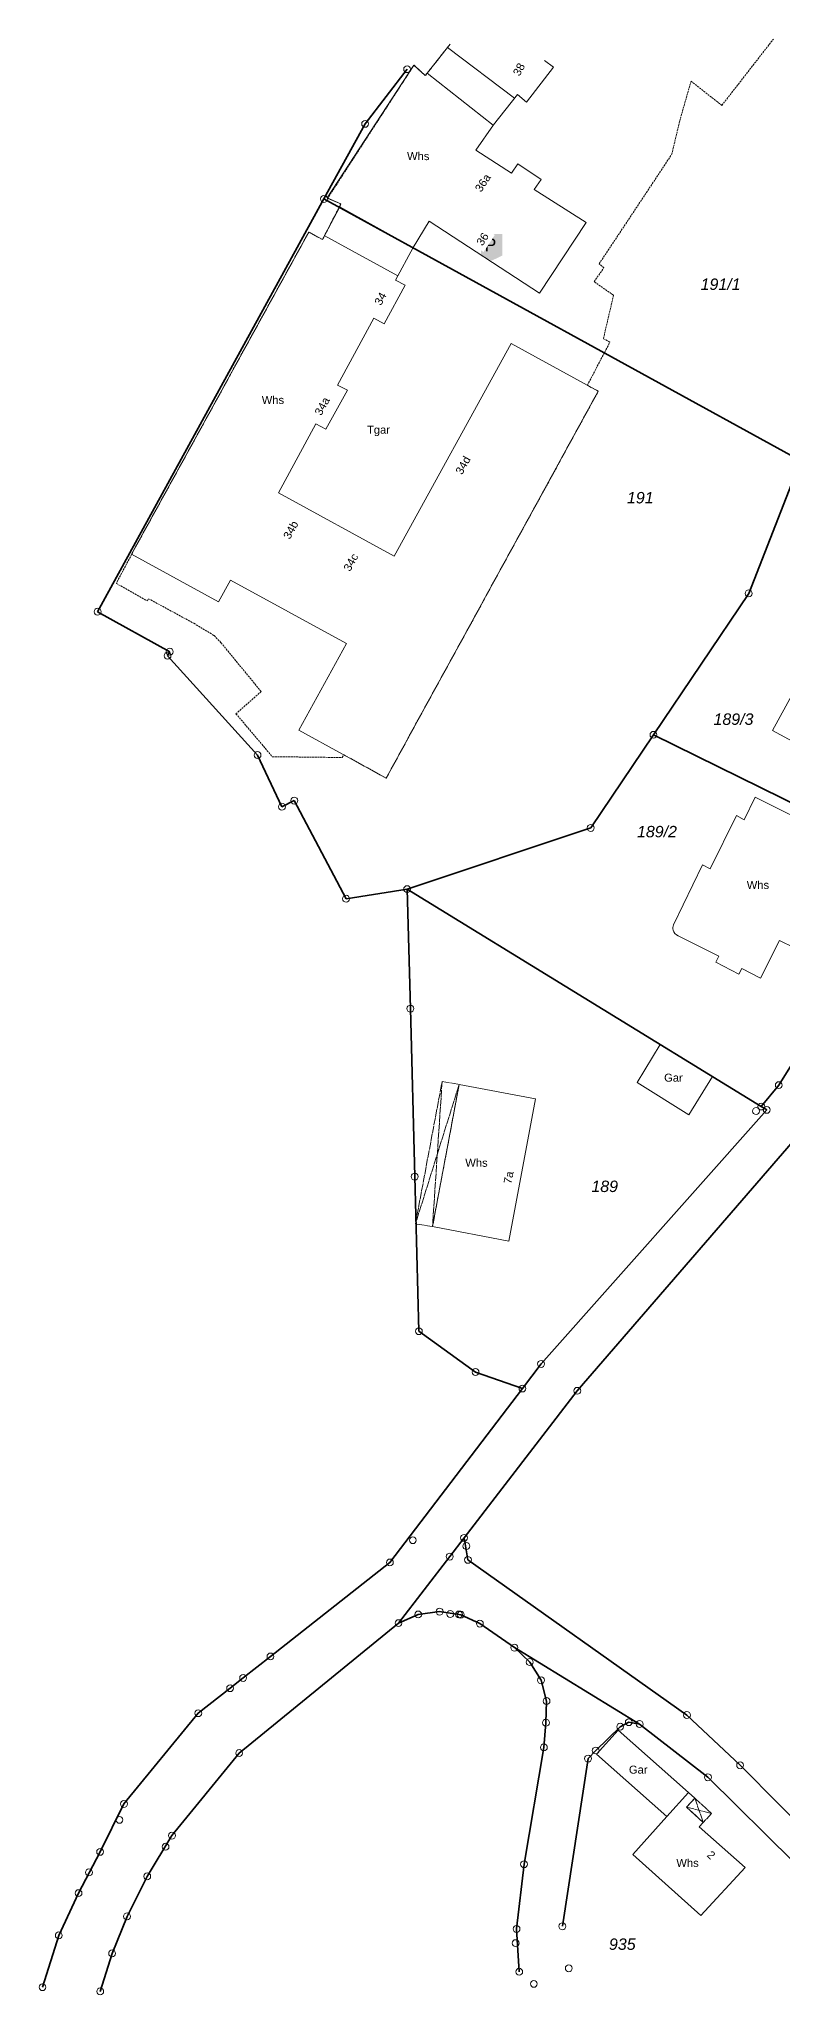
# Model space of a CAD drawing. Header units: metres. Extents: x -3399952 to 118, y -5275341 to 159.
# Drawn here: x -153.7 to -56.1, y -106.9 to 149.7 of the extents above; entities that cross this region are included whole.
import ezdxf

# ---------------------------------------------------------------- set-up
doc = ezdxf.new("R2010")
doc.units = ezdxf.units.M
for name, pattern in [('1600.2028', [0]), ('1600.2031', [1.5, 1, 0, 0, -0.5]), ('1600.2032', [0.5, 0.25, 0, 0, -0.25]), ('1600.2505', [0]), ('1600.2507', [0]), ('1600.2515', [0])]:
    doc.linetypes.add(name, pattern=pattern)
doc.layers.get('0').update_dxf_attribs({"color": 1, "linetype": 'CONTINUOUS'})
for name, color, linetype, lineweight in [('Flurstücke_Grenzpunkte', 255, 'CONTINUOUS', 0), ('Gebäude', 255, 'CONTINUOUS', 0), ('Lagebezeichnungen', 255, 'CONTINUOUS', 0), ('Migrationsobjekte', 7, 'CONTINUOUS', 18), ('Verkehr', 255, 'CONTINUOUS', 0)]:
    doc.layers.add(name, color=color, linetype=linetype, lineweight=lineweight)
doc.styles.add('Arial', font='Arial.ttf')
doc.styles.add('Flurstücksnummer - K 10 700', font='Arial Italic.ttf')
doc.styles.add('Flurstücksnummer_ Schrägstrich - K 10 700', font='Arial Italic.ttf')
doc.styles.add('Gebäudefunktion (nur BW)', font='Arial.ttf')
doc.styles.add('Sonstiger Text_ Bezeichnung - N 7 380', font='Arial.ttf')

# ---------------------------------------------------------------- blocks, each defined once
blk = doc.blocks.new('Tiefgarage')
at = {"true_color": 0xffffff}
blk.add_hatch(color=7, dxfattribs=at).paths.add_polyline_path([(-0.38168, -0.290077), (-0.38168, 0.473282), (0.38168, 0.473282), (0.38168, -0.290077), (0, -0.473282)], flags=0)
at = {"color": 7, "const_width": 0.000005}
blk.add_lwpolyline([(-0.38168, -0.290077), (-0.38168, 0.473282), (0.38168, 0.473282), (0.38168, -0.290077), (0, -0.473282), (-0.38168, -0.290077)], dxfattribs=at)
at = {"color": 7, "insert": (-0.259694, -0.137404), "char_height": 0.458016, "attachment_point": 7, "line_spacing_factor": 0.69, "style": 'Arial'}
blk.add_mtext('P', dxfattribs=at)
blk = doc.blocks.new('Grenzpunkt mit Abmarkung (Marke)')
at = {"color": 0, "lineweight": -2}
blk.add_circle((0, 0), 0.5, dxfattribs=at)

msp = doc.modelspace()

# ---------------------------------------------------------------- linework, layer by layer
at = {"layer": 'Flurstücke_Grenzpunkte', "color": 7, "linetype": '1600.2028', "lineweight": 35}
for p, q in [((-105.45, 145.76, -333.75), (-110.96, 138.59, -333.75)), ((-110.96, 138.59, -333.75), (-116.36, 128.73, -333.75)), ((-60.62, 76.99, -333.75), (-54.29, 93.12, -333.75)), ((-146.07, 74.58, -333.75), (-136.6, 69.33, -333.75)), ((-136.6, 69.33, -333.75), (-136.89, 68.81, -333.75)), ((-136.89, 68.81, -333.75), (-125.08, 55.77, -333.75)), ((-125.08, 55.77, -333.75), (-121.87, 48.99, -333.75)), ((-121.87, 48.99, -333.75), (-120.26, 49.8, -333.75)), ((-120.26, 49.8, -333.75), (-113.46, 36.92, -333.75)), ((-105.45, 38.18, -333.75), (-81.35, 46.21, -333.75)), ((-113.46, 36.92, -333.75), (-105.45, 38.18, -333.75)), ((-105.45, 38.18, -333.75), (-105.02, 22.51, -333.75)), ((-105.02, 22.51, -333.75), (-104.45, 0.46, -333.75)), ((-53.47, 17.6, -333.75), (-56.67, 12.47, -333.75)), ((-56.67, 12.47, -333.75), (-58.97, 9.66, -333.75)), ((-58.97, 9.66, -333.75), (-58.25, 9.22, -333.75)), ((-104.45, 0.46, -333.75), (-103.91, -19.82, -333.75)), ((-103.91, -19.82, -333.75), (-96.47, -25.18, -333.75)), ((-96.47, -25.18, -333.75), (-90.31, -27.34, -333.75)), ((-87.87, -24.12, -333.75), (-90.31, -27.34, -333.75)), ((-90.31, -27.34, -333.75), (-107.71, -50.16, -333.75)), ((-83.12, -27.64, -333.75), (-97.98, -46.93, -333.75)), ((-97.98, -46.93, -333.75), (-99.86, -49.39, -333.75)), ((-97.98, -46.93, -333.75), (-97.47, -49.82, -333.75)), ((-107.71, -50.16, -333.75), (-123.38, -62.49, -333.75)), ((-99.86, -49.39, -333.75), (-106.58, -58.12, -333.75)), ((-97.47, -49.82, -333.75), (-68.72, -70.18, -333.75)), ((-127.49, -75.16, -333.75), (-106.58, -58.12, -333.75)), ((-106.58, -58.12, -333.75), (-103.99, -56.98, -333.75)), ((-103.99, -56.98, -333.75), (-101.19, -56.61, -333.75)), ((-101.19, -56.61, -333.75), (-98.65, -56.98, -333.75)), ((-98.65, -56.98, -333.75), (-98.41, -57.02, -333.75)), ((-98.41, -57.02, -333.75), (-95.9, -58.18, -333.75)), ((-95.9, -58.18, -333.75), (-91.37, -61.33, -333.75)), ((-91.37, -61.33, -333.75), (-74.94, -71.36, -333.75)), ((-91.37, -61.33, -333.75), (-89.36, -63.23, -333.75)), ((-123.38, -62.49, -333.75), (-126.97, -65.31, -333.75)), ((-89.36, -63.23, -333.75), (-87.87, -65.62, -333.75)), ((-128.68, -66.66, -333.75), (-132.85, -69.94, -333.75)), ((-126.97, -65.31, -333.75), (-128.68, -66.66, -333.75)), ((-87.87, -65.62, -333.75), (-87.15, -68.34, -333.75)), ((-87.15, -68.34, -333.75), (-87.23, -71.18, -333.75)), ((-132.85, -69.94, -333.75), (-142.61, -81.84, -333.75)), ((-87.23, -71.18, -333.75), (-87.5, -74.42, -333.75)), ((-77.49, -71.71, -333.75), (-80.7, -74.83, -333.75)), ((-76.36, -71.12, -333.75), (-77.49, -71.71, -333.75)), ((-74.94, -71.36, -333.75), (-76.36, -71.12, -333.75)), ((-68.72, -70.18, -333.75), (-61.75, -76.77, -333.75)), ((-136.31, -86, -333.75), (-127.49, -75.16, -333.75)), ((-87.5, -74.42, -333.75), (-90.11, -89.75, -333.75)), ((-81.71, -75.89, -333.75), (-85.07, -97.89, -333.75)), ((-80.7, -74.83, -333.75), (-81.71, -75.89, -333.75)), ((-61.75, -76.77, -333.75), (-51.33, -87.24, -333.75)), ((-142.61, -81.84, -333.75), (-145.74, -88.13, -333.75)), ((-139.56, -91.34, -333.75), (-136.31, -86, -333.75)), ((-145.74, -88.13, -333.75), (-148.57, -93.54, -333.75)), ((-90.11, -89.75, -333.75), (-91.09, -98.24, -333.75)), ((-142.21, -96.59, -333.75), (-139.56, -91.34, -333.75)), ((-148.57, -93.54, -333.75), (-151.16, -99.09, -333.75)), ((-144.16, -101.45, -333.75), (-142.21, -96.59, -333.75)), ((-151.16, -99.09, -333.75), (-153.3, -105.89, -333.75)), ((-91.09, -98.24, -333.75), (-90.74, -103.86, -333.75)), ((-145.73, -106.44, -333.75), (-144.16, -101.45, -333.75))]:
    msp.add_line(p, q, dxfattribs=at)
at = {"layer": 'Gebäude', "color": 7, "linetype": '1600.2032', "lineweight": 18}
for p, q in [((-99.81, 149.04, -333.75), (-103.06, 144.92, -333.75)), ((-64.15, 141.01, -333.75), (-57.38, 149.71, -333.75)), ((-103.06, 144.92, -333.75), (-104.55, 146.29, -333.75)), ((-69.68, 138.95, -333.75), (-68.19, 144.19, -333.75)), ((-68.19, 144.19, -333.75), (-64.15, 141.01, -333.75)), ((-70.72, 134.59, -333.75), (-69.68, 138.95, -333.75)), ((-80.25, 120.22, -333.75), (-70.72, 134.59, -333.75)), ((-115.89, 128.81, -333.75), (-114.16, 128.08, -333.75)), ((-114.16, 128.08, -333.75), (-116.56, 123.4, -333.75)), ((-116.56, 123.4, -333.75), (-118.36, 124.39, -333.75)), ((-80.91, 117.88, -333.75), (-79.63, 119.69, -333.75)), ((-79.63, 119.69, -333.75), (-80.25, 120.22, -333.75)), ((-78.36, 116.1, -333.75), (-80.91, 117.88, -333.75)), ((-79.69, 110.41, -333.75), (-78.36, 116.1, -333.75)), ((-78.83, 109.96, -333.75), (-79.69, 110.41, -333.75)), ((-81.79, 104.3, -333.75), (-78.83, 109.96, -333.75)), ((-80.36, 103.51, -333.75), (-81.79, 104.3, -333.75)), ((-141.61, 82.11, -333.75), (-143.61, 78.3, -333.75)), ((-143.61, 78.3, -333.75), (-139.54, 75.99, -333.75)), ((-139.54, 75.99, -333.75), (-139.41, 76.29, -333.75)), ((-139.41, 76.29, -333.75), (-133.44, 73.06, -333.75)), ((-133.44, 73.06, -333.75), (-130.78, 71.45, -333.75)), ((-130.78, 71.45, -333.75), (-129.87, 70.51, -333.75)), ((-129.87, 70.51, -333.75), (-124.61, 64.11, -333.75)), ((-124.61, 64.11, -333.75), (-127.91, 61.2, -333.75)), ((-127.91, 61.2, -333.75), (-123.14, 55.56, -333.75)), ((-123.14, 55.56, -333.75), (-113.96, 55.45, -333.75)), ((-113.96, 55.45, -333.75), (-113.75, 55.81, -333.75)), ((-113.75, 55.81, -333.75), (-108.2, 52.75, -333.75))]:
    msp.add_line(p, q, dxfattribs=at)
at = {"layer": 'Gebäude', "color": 7, "linetype": '1600.2505', "lineweight": 18}
for p, q in [((-99.81, 149.04, -333.75), (-100.15, 148.59, -333.75)), ((-103.06, 144.92, -333.75), (-104.55, 146.29, -333.75)), ((-100.15, 148.59, -333.75), (-102.82, 145.22, -333.75)), ((-86.26, 146.03, -333.75), (-87.42, 146.92, -333.75)), ((-102.82, 145.22, -333.75), (-103.06, 144.92, -333.75)), ((-94.11, 138.46, -333.75), (-90.98, 142.43, -333.75)), ((-90.98, 142.43, -333.75), (-89.8, 141.43, -333.75)), ((-96.41, 135.13, -333.75), (-94.11, 138.46, -333.75)), ((-90.93, 133.36, -333.75), (-91.74, 132.11, -333.75)), ((-87.85, 131.29, -333.75), (-90.93, 133.36, -333.75)), ((-88.78, 129.99, -333.75), (-87.85, 131.29, -333.75)), ((-115.94, 128.89, -333.75), (-114.16, 128.08, -333.75)), ((-81.96, 125.64, -333.75), (-88.78, 129.99, -333.75)), ((-114.28, 127.72, -333.75), (-116.56, 123.4, -333.75)), ((-114.16, 128.08, -333.75), (-114.28, 127.72, -333.75)), ((-114.28, 127.72, -333.75), (-104.66, 122.37, -333.75)), ((-104.66, 122.37, -333.75), (-102.57, 125.8, -333.75)), ((-116.56, 123.4, -333.75), (-118.36, 124.39, -333.75)), ((-88.06, 116.39, -333.75), (-81.96, 125.64, -333.75)), ((-80.36, 103.51, -333.75), (-91.78, 109.79, -333.75)), ((-141.61, 82.11, -333.75), (-130.2, 75.86, -333.75)), ((-45.52, 80.95, -333.75), (-57.5, 59.01, -333.75)), ((-130.2, 75.86, -333.75), (-128.63, 78.72, -333.75)), ((-113.4, 70.42, -333.75), (-119.64, 59.05, -333.75)), ((-119.64, 59.05, -333.75), (-108.2, 52.75, -333.75)), ((-57.5, 59.01, -333.75), (-41.78, 50.43, -333.75)), ((-59.76, 50.23, -333.75), (-61.22, 47.28, -333.75)), ((-47.85, 44.25, -333.75), (-59.76, 50.23, -333.75)), ((-61.22, 47.28, -333.75), (-62.21, 47.84, -333.75)), ((-66.68, 41.37, -333.75), (-70.49, 33.5, -333.75)), ((-65.68, 40.85, -333.75), (-66.68, 41.37, -333.75)), ((-69.89, 32.06, -333.75), (-64.52, 29.38, -333.75)), ((-59.07, 26.5, -333.75), (-56.6, 31.45, -333.75)), ((-56.6, 31.45, -333.75), (-54.62, 30.46, -333.75)), ((-64.52, 29.38, -333.75), (-64.93, 28.6, -333.75)), ((-64.93, 28.6, -333.75), (-61.91, 27.03, -333.75)), ((-61.91, 27.03, -333.75), (-61.52, 27.79, -333.75)), ((-61.52, 27.79, -333.75), (-59.07, 26.5, -333.75)), ((-88.59, 10.66, -333.75), (-98.62, 12.55, -333.75)), ((-102.12, -6.1, -333.75), (-92.11, -7.99, -333.75)), ((-68.54, -80.33, -333.75), (-71.37, -83.5, -333.75)), ((-68.78, -82.26, -333.75), (-67.69, -81.1, -333.75)), ((-67.69, -81.1, -333.75), (-68.54, -80.33, -333.75)), ((-66.58, -84.26, -333.75), (-68.78, -82.26, -333.75)), ((-67.12, -84.85, -333.75), (-66.58, -84.26, -333.75))]:
    msp.add_line(p, q, dxfattribs=at)
for centre, radius, start, end in [((-69.51, 33.08, -333.75), 1.07, 156.7417, 195.0657), ((-69.48, 33.08, -333.75), 1.1, 194.7068, 247.8878)]:
    msp.add_arc(centre, radius, start, end, dxfattribs=at)
at = {"layer": 'Migrationsobjekte', "color": 7, "linetype": '1600.2507', "lineweight": 18}
for p, q in [((-102.82, 145.22, -333.75), (-94.15, 138.41, -333.75)), ((-116.35, 123.93, -333.75), (-106.67, 118.66, -333.75))]:
    msp.add_line(p, q, dxfattribs=at)
at = {"layer": 'Migrationsobjekte', "color": 7, "linetype": '1600.2031', "lineweight": 18}
for p, q in [((-104.36, -5.73, -333.75), (-100.85, 12.96, -333.75)), ((-100.85, 12.96, -333.75), (-102.12, -6.1, -333.75)), ((-100.85, 12.96, -333.75), (-98.62, 12.55, -333.75)), ((-102.12, -6.1, -333.75), (-104.36, -5.73, -333.75)), ((-68.78, -82.26, -333.75), (-67.69, -81.1, -333.75)), ((-67.69, -81.1, -333.75), (-65.49, -83.09, -333.75)), ((-67.69, -81.1, -333.75), (-66.58, -84.26, -333.75)), ((-68.78, -82.26, -333.75), (-65.49, -83.09, -333.75)), ((-66.58, -84.26, -333.75), (-68.78, -82.26, -333.75)), ((-65.49, -83.09, -333.75), (-66.58, -84.26, -333.75))]:
    msp.add_line(p, q, dxfattribs=at)
at = {"layer": 'Verkehr', "color": 253, "linetype": '1600.2515', "lineweight": 18, "true_color": 0x999999}
for p, q in [((-53.47, 17.6, -333.75), (-56.67, 12.47, -333.75)), ((-56.67, 12.47, -333.75), (-58.97, 9.66, -333.75)), ((-58.97, 9.66, -333.75), (-58.25, 9.22, -333.75)), ((-87.87, -24.12, -333.75), (-90.31, -27.34, -333.75)), ((-90.31, -27.34, -333.75), (-107.71, -50.16, -333.75)), ((-97.98, -46.93, -333.75), (-99.86, -49.39, -333.75)), ((-107.71, -50.16, -333.75), (-123.38, -62.49, -333.75)), ((-99.86, -49.39, -333.75), (-106.58, -58.12, -333.75)), ((-127.49, -75.16, -333.75), (-106.58, -58.12, -333.75)), ((-106.58, -58.12, -333.75), (-103.99, -56.98, -333.75)), ((-103.99, -56.98, -333.75), (-101.19, -56.61, -333.75)), ((-101.19, -56.61, -333.75), (-98.65, -56.98, -333.75)), ((-98.65, -56.98, -333.75), (-98.41, -57.02, -333.75)), ((-98.41, -57.02, -333.75), (-95.9, -58.18, -333.75)), ((-95.9, -58.18, -333.75), (-91.37, -61.33, -333.75)), ((-91.37, -61.33, -333.75), (-74.94, -71.36, -333.75)), ((-91.37, -61.33, -333.75), (-89.36, -63.23, -333.75)), ((-123.38, -62.49, -333.75), (-126.97, -65.31, -333.75)), ((-89.36, -63.23, -333.75), (-87.87, -65.62, -333.75)), ((-128.68, -66.66, -333.75), (-132.85, -69.94, -333.75)), ((-126.97, -65.31, -333.75), (-128.68, -66.66, -333.75)), ((-87.87, -65.62, -333.75), (-87.15, -68.34, -333.75)), ((-87.15, -68.34, -333.75), (-87.23, -71.18, -333.75)), ((-132.85, -69.94, -333.75), (-142.61, -81.84, -333.75)), ((-87.23, -71.18, -333.75), (-87.5, -74.42, -333.75)), ((-136.31, -86, -333.75), (-127.49, -75.16, -333.75)), ((-87.5, -74.42, -333.75), (-90.11, -89.75, -333.75)), ((-142.61, -81.84, -333.75), (-145.74, -88.13, -333.75)), ((-139.56, -91.34, -333.75), (-136.31, -86, -333.75)), ((-145.74, -88.13, -333.75), (-148.57, -93.54, -333.75)), ((-90.11, -89.75, -333.75), (-91.09, -98.24, -333.75)), ((-142.21, -96.59, -333.75), (-139.56, -91.34, -333.75)), ((-148.57, -93.54, -333.75), (-151.16, -99.09, -333.75)), ((-144.16, -101.45, -333.75), (-142.21, -96.59, -333.75)), ((-151.16, -99.09, -333.75), (-153.3, -105.89, -333.75)), ((-91.09, -98.24, -333.75), (-90.74, -103.86, -333.75)), ((-145.73, -106.44, -333.75), (-144.16, -101.45, -333.75))]:
    msp.add_line(p, q, dxfattribs=at)

# ---------------------------------------------------------------- block references
at = {"layer": 'Flurstücke_Grenzpunkte', "color": 7, "lineweight": 18, "xscale": 0.9, "yscale": 0.9, "zscale": 0.9}
for p in [(-105.45, 145.76, -333.75), (-110.96, 138.59, -333.75), (-116.36, 128.73, -333.75), (-60.62, 76.99, -333.75), (-146.07, 74.58, -333.75), (-136.6, 69.33, -333.75), (-136.89, 68.81, -333.75), (-73.12, 58.43, -333.75), (-125.08, 55.77, -333.75), (-121.87, 48.99, -333.75), (-120.26, 49.8, -333.75), (-81.35, 46.21, -333.75), (-105.45, 38.18, -333.75), (-113.46, 36.92, -333.75), (-105.02, 22.51, -333.75), (-56.67, 12.47, -333.75), (-59.66, 9.07, -333.75), (-58.97, 9.66, -333.75), (-58.25, 9.22, -333.75), (-104.45, 0.46, -333.75), (-103.91, -19.82, -333.75), (-96.47, -25.18, -333.75), (-87.87, -24.12, -333.75), (-90.31, -27.34, -333.75), (-83.12, -27.64, -333.75), (-104.7, -47.24, -333.75), (-97.98, -46.93, -333.75), (-97.67, -48.01, -333.75), (-107.71, -50.16, -333.75), (-99.86, -49.39, -333.75), (-97.47, -49.82, -333.75), (-101.19, -56.61, -333.75), (-106.58, -58.12, -333.75), (-103.99, -56.98, -333.75), (-99.78, -56.93, -333.75), (-98.65, -56.98, -333.75), (-98.41, -57.02, -333.75), (-95.9, -58.18, -333.75), (-91.37, -61.33, -333.75), (-123.38, -62.49, -333.75), (-89.36, -63.23, -333.75), (-128.68, -66.66, -333.75), (-126.97, -65.31, -333.75), (-87.87, -65.62, -333.75), (-87.15, -68.34, -333.75), (-132.85, -69.94, -333.75), (-87.23, -71.18, -333.75), (-77.49, -71.71, -333.75), (-76.36, -71.12, -333.75), (-74.94, -71.36, -333.75), (-68.72, -70.18, -333.75), (-87.5, -74.42, -333.75), (-80.7, -74.83, -333.75), (-127.49, -75.16, -333.75), (-81.71, -75.89, -333.75), (-61.75, -76.77, -333.75), (-65.97, -78.35, -333.75), (-142.61, -81.84, -333.75), (-143.2, -83.93, -333.75), (-137.15, -87.46, -333.75), (-136.31, -86, -333.75), (-145.74, -88.13, -333.75), (-90.11, -89.75, -333.75), (-147.2, -90.82, -333.75), (-139.56, -91.34, -333.75), (-148.57, -93.54, -333.75), (-142.21, -96.59, -333.75), (-85.07, -97.89, -333.75), (-151.16, -99.09, -333.75), (-91.21, -100.1, -333.75), (-91.09, -98.24, -333.75), (-144.16, -101.45, -333.75), (-90.74, -103.86, -333.75), (-88.82, -105.45, -333.75), (-84.23, -103.41, -333.75), (-153.3, -105.89, -333.75), (-145.73, -106.44, -333.75)]:
    msp.add_blockref('Grenzpunkt mit Abmarkung (Marke)', p, dxfattribs=at)
at = {"layer": 'Gebäude', "color": 142, "lineweight": 18, "true_color": 0x12adde, "xscale": 3.7, "yscale": 3.7, "zscale": 3.7}
msp.add_blockref('Tiefgarage', (-94.35, 122.39, -333.75), dxfattribs=at)

# ---------------------------------------------------------------- texts
at = {"layer": 'Flurstücke_Grenzpunkte', "color": 7, "lineweight": 18, "char_height": 1.5, "attachment_point": 5, "rotation": 0.0091, "line_spacing_factor": 0.69, "bg_fill": 2}
for s, insert, style in [('191/1', (-64.31, 117.54, -333.75), 'Flurstücksnummer_ Schrägstrich - K 10 700'), ('191', (-74.85, 89.53, -333.75), 'Flurstücksnummer - K 10 700'), ('189/3', (-62.62, 60.47, -333.75), 'Flurstücksnummer_ Schrägstrich - K 10 700'), ('189/2', (-72.66, 45.72, -333.75), 'Flurstücksnummer_ Schrägstrich - K 10 700'), ('189', (-79.52, -0.82, -333.75), 'Flurstücksnummer - K 10 700'), ('935', (-77.21, -100.25, -333.75), 'Flurstücksnummer - K 10 700')]:
    msp.add_mtext(s, dxfattribs=dict(at, insert=insert, style=style))
at = {"layer": 'Gebäude', "color": 7, "lineweight": 18, "char_height": 1.05, "attachment_point": 5, "rotation": 0.0091, "line_spacing_factor": 0.69, "style": 'Gebäudefunktion (nur BW)', "bg_fill": 2}
for s, insert in [('Whs', (-103.99, 134.35, -333.75)), ('Whs', (-123.06, 102.35, -333.75)), ('Tgar', (-109.21, 98.3, -333.75)), ('Whs', (-59.41, 38.72, -333.75)), ('Gar', (-70.5, 13.44, -333.75)), ('Whs', (-96.35, 2.27, -333.75)), ('Gar', (-75.12, -77.35, -333.75)), ('Whs', (-68.65, -89.59, -333.75))]:
    msp.add_mtext(s, dxfattribs=dict(at, insert=insert))
at = {"layer": 'Lagebezeichnungen', "color": 7, "lineweight": 18, "char_height": 1.05, "attachment_point": 5, "line_spacing_factor": 0.69, "style": 'Sonstiger Text_ Bezeichnung - N 7 380', "bg_fill": 2}
for s, insert, rotation in [('38', (-90.77, 145.73, -333.75), 61.2972), ('36a', (-95.51, 130.85, -333.75), 56.6361), ('34', (-108.95, 115.64, -333.75), 61.2964), ('34a', (-116.6, 101.54, -333.75), 61.2955), ('34d', (-98.11, 93.79, -333.75), 61.2964), ('34b', (-120.71, 85.31, -333.75), 61.2936), ('34c', (-112.83, 81.06, -333.75), 61.2936)]:
    msp.add_mtext(s, dxfattribs=dict(at, insert=insert, rotation=rotation))

# ---------------------------------------------------------------- next in the draw order: linework, layer by layer
at = {"layer": 'Flurstücke_Grenzpunkte', "color": 7, "linetype": '1600.2028', "lineweight": 35}
for p, q in [((-116.36, 128.73, -333.75), (-146.07, 74.58, -333.75)), ((-73.12, 58.43, -333.75), (-60.62, 76.99, -333.75)), ((-81.35, 46.21, -333.75), (-73.12, 58.43, -333.75)), ((-73.12, 58.43, -333.75), (-47.09, 45.62, -333.75)), ((-105.45, 38.18, -333.75), (-58.97, 9.66, -333.75)), ((-58.25, 9.22, -333.75), (-87.87, -24.12, -333.75)), ((-51.42, 8.99, -333.75), (-83.12, -27.64, -333.75)), ((-74.94, -71.36, -333.75), (-65.97, -78.35, -333.75))]:
    msp.add_line(p, q, dxfattribs=at)
at = {"layer": 'Gebäude', "color": 7, "linetype": '1600.2505', "lineweight": 18}
for p, q in [((-104.55, 146.29, -333.75), (-115.94, 128.89, -333.75)), ((-89.8, 141.43, -333.75), (-86.26, 146.03, -333.75)), ((-91.74, 132.11, -333.75), (-96.41, 135.13, -333.75)), ((-118.36, 124.39, -333.75), (-141.61, 82.11, -333.75)), ((-106.99, 118.06, -333.75), (-104.66, 122.37, -333.75)), ((-105.69, 117.43, -333.75), (-106.99, 118.06, -333.75)), ((-108.47, 112.34, -333.75), (-105.69, 117.43, -333.75)), ((-114.57, 104.3, -333.75), (-109.8, 113.1, -333.75)), ((-109.8, 113.1, -333.75), (-108.47, 112.34, -333.75)), ((-91.78, 109.79, -333.75), (-107.17, 81.85, -333.75)), ((-116.11, 98.55, -333.75), (-113.29, 103.65, -333.75)), ((-113.29, 103.65, -333.75), (-114.57, 104.3, -333.75)), ((-108.2, 52.75, -333.75), (-80.36, 103.51, -333.75)), ((-122.31, 90.17, -333.75), (-117.44, 99.23, -333.75)), ((-117.44, 99.23, -333.75), (-116.11, 98.55, -333.75)), ((-107.17, 81.85, -333.75), (-122.31, 90.17, -333.75)), ((-128.63, 78.72, -333.75), (-113.4, 70.42, -333.75)), ((-62.21, 47.84, -333.75), (-65.68, 40.85, -333.75)), ((-72.22, 17.78, -333.75), (-75.27, 12.82, -333.75)), ((-65.37, 13.58, -333.75), (-72.22, 17.78, -333.75)), ((-68.46, 8.56, -333.75), (-65.37, 13.58, -333.75)), ((-98.62, 12.55, -333.75), (-102.12, -6.1, -333.75)), ((-75.27, 12.82, -333.75), (-68.46, 8.56, -333.75)), ((-77.77, -72.16, -333.75), (-80.61, -75.32, -333.75)), ((-68.54, -80.33, -333.75), (-77.77, -72.16, -333.75)), ((-80.61, -75.32, -333.75), (-71.37, -83.5, -333.75)), ((-71.37, -83.5, -333.75), (-75.81, -88.47, -333.75))]:
    msp.add_line(p, q, dxfattribs=at)
at = {"layer": 'Gebäude', "color": 7, "linetype": '1600.2032', "lineweight": 18}
for p, q in [((-104.55, 146.29, -333.75), (-115.89, 128.81, -333.75)), ((-118.36, 124.39, -333.75), (-141.61, 82.11, -333.75)), ((-108.2, 52.75, -333.75), (-80.36, 103.51, -333.75))]:
    msp.add_line(p, q, dxfattribs=at)
at = {"layer": 'Migrationsobjekte', "color": 7, "linetype": '1600.2507', "lineweight": 18}
msp.add_line((-100.15, 148.59, -333.75), (-91.35, 141.95, -333.75), dxfattribs=at)
at = {"layer": 'Migrationsobjekte', "color": 7, "linetype": '1600.2031', "lineweight": 18}
for q in [(-104.36, -5.73, -333.75), (-102.12, -6.1, -333.75)]:
    msp.add_line((-98.62, 12.55, -333.75), q, dxfattribs=at)
at = {"layer": 'Verkehr', "color": 253, "linetype": '1600.2515', "lineweight": 18, "true_color": 0x999999}
for p, q in [((-58.25, 9.22, -333.75), (-87.87, -24.12, -333.75)), ((-74.94, -71.36, -333.75), (-65.97, -78.35, -333.75))]:
    msp.add_line(p, q, dxfattribs=at)

# ---------------------------------------------------------------- next in the draw order: texts
at = {"layer": 'Lagebezeichnungen', "color": 7, "lineweight": 18, "char_height": 1.05, "attachment_point": 5, "line_spacing_factor": 0.69, "style": 'Sonstiger Text_ Bezeichnung - N 7 380', "bg_fill": 2}
for s, insert, rotation in [('36', (-95.55, 123.46, -333.75), 56.6361), ('7a', (-92.13, 0.34, -333.75), 79.3304), ('2', (-65.54, -88.55, -333.75), 318.4697)]:
    msp.add_mtext(s, dxfattribs=dict(at, insert=insert, rotation=rotation))

# ---------------------------------------------------------------- next in the draw order: linework, layer by layer
at = {"layer": 'Flurstücke_Grenzpunkte', "color": 7, "linetype": '1600.2028', "lineweight": 35}
for p, q in [((-116.36, 128.73, -333.75), (-53.79, 94.39, -333.75)), ((-65.97, -78.35, -333.75), (-54.65, -89.54, -333.75))]:
    msp.add_line(p, q, dxfattribs=at)
at = {"layer": 'Gebäude', "color": 7, "linetype": '1600.2505', "lineweight": 18}
for p, q in [((-102.57, 125.8, -333.75), (-88.06, 116.39, -333.75)), ((-92.11, -7.99, -333.75), (-88.59, 10.66, -333.75)), ((-61.08, -90.16, -333.75), (-67.12, -84.85, -333.75)), ((-75.81, -88.47, -333.75), (-66.89, -96.5, -333.75)), ((-66.89, -96.5, -333.75), (-61.08, -90.16, -333.75))]:
    msp.add_line(p, q, dxfattribs=at)
at = {"layer": 'Verkehr', "color": 253, "linetype": '1600.2515', "lineweight": 18, "true_color": 0x999999}
msp.add_line((-65.97, -78.35, -333.75), (-54.65, -89.54, -333.75), dxfattribs=at)

doc.saveas('drawing.dxf')
